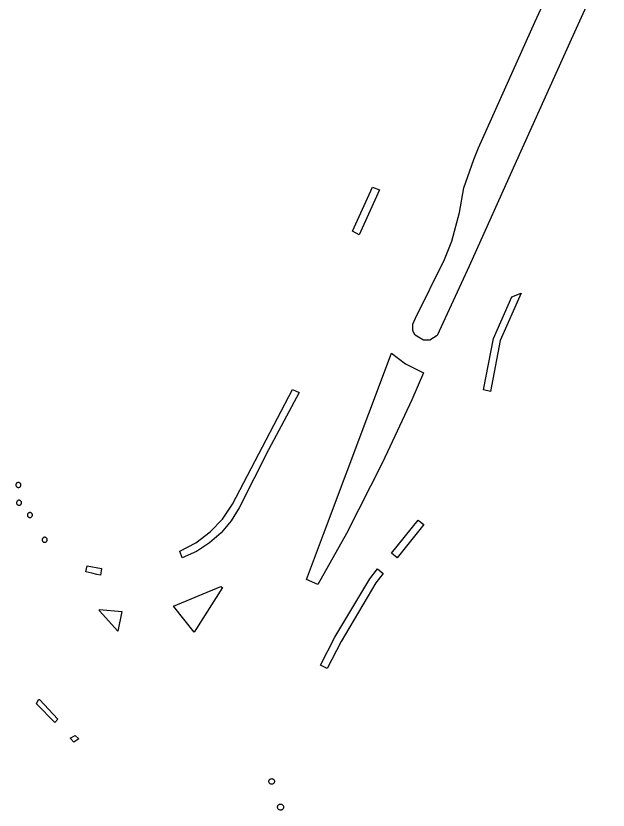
# Model space of a CAD drawing. Header units: millimetres. Extents: x 734061 to 736248, y 4017837 to 4020740.
# Drawn here: x 735392.7 to 735513.9, y 4018586.5 to 4018749.1 of the extents above; entities that cross this region are included whole.
import ezdxf

# ---------------------------------------------------------------- set-up
doc = ezdxf.new("R2010")
doc.units = ezdxf.units.MM
doc.layers.add('bolvar', color=143, linetype='Continuous', true_color=0x3faae0)

msp = doc.modelspace()

# ---------------------------------------------------------------- linework, layer by layer
at = {"layer": 'bolvar'}
for points in [[(735506.47, 4018764.2), (735513.86, 4018760.96), (735506.65, 4018745.01), (735495.04, 4018719.24), (735485.44, 4018697.81), (735478.88, 4018683.61), (735477.38, 4018682.7), (735476.07, 4018682.67), (735474.4, 4018683.71), (735473.87, 4018684.62), (735473.91, 4018685.98), (735474.44, 4018687.19), (735480.36, 4018699.16), (735481.9, 4018702.95), (735483.42, 4018708.83), (735484.35, 4018713.85), (735486.36, 4018719.69), (735487.35, 4018722.02), (735498.88, 4018747.77)], [(735467.07, 4018713.42), (735462.95, 4018704.27), (735461.56, 4018704.96), (735465.63, 4018714.02)], [(735491.76, 4018682.6), (735489.8, 4018672.15), (735488.35, 4018672.48), (735490.38, 4018683.03), (735494.18, 4018691.55), (735496.1, 4018692.28)], [(735454.47, 4018632.63), (735452.16, 4018633.68), (735455.61, 4018642.94), (735469.56, 4018679.99), (735472.42, 4018677.81), (735476.06, 4018675.99), (735473.69, 4018670.44), (735467.72, 4018657.63), (735460.35, 4018643.12)], [(735450.63, 4018671.96), (735444.4, 4018660.21), (735438.38, 4018648.34), (735436.7, 4018645.66), (735434.65, 4018643.24), (735432.26, 4018641.16), (735429.6, 4018639.44), (735426.71, 4018638.14), (735426.23, 4018639.49), (735429.48, 4018641.2), (735432.4, 4018643.41), (735434.93, 4018646.06), (735436.99, 4018649.09), (735449.3, 4018672.61)], [(735393.62, 4018653.31), (735393.57, 4018653.38), (735393.51, 4018653.43), (735393.44, 4018653.48), (735393.36, 4018653.52), (735393.28, 4018653.54), (735393.2, 4018653.55), (735393.12, 4018653.54), (735393.04, 4018653.53), (735392.96, 4018653.5), (735392.89, 4018653.45), (735392.82, 4018653.4), (735392.77, 4018653.34), (735392.73, 4018653.26), (735392.69, 4018653.18), (735392.68, 4018653.09), (735392.67, 4018653), (735392.69, 4018652.92), (735392.71, 4018652.83), (735392.76, 4018652.75), (735392.81, 4018652.69), (735392.88, 4018652.63), (735392.95, 4018652.58), (735393.04, 4018652.55), (735393.12, 4018652.53), (735393.21, 4018652.53), (735393.3, 4018652.54), (735393.38, 4018652.56), (735393.46, 4018652.61), (735393.53, 4018652.66), (735393.59, 4018652.73), (735393.64, 4018652.8), (735393.67, 4018652.88), (735393.69, 4018652.97), (735393.7, 4018653.06), (735393.69, 4018653.15), (735393.66, 4018653.23)], [(735393.62, 4018653.31), (735393.57, 4018653.38), (735393.51, 4018653.43), (735393.44, 4018653.48), (735393.36, 4018653.52), (735393.28, 4018653.54), (735393.2, 4018653.55), (735393.12, 4018653.54), (735393.04, 4018653.53), (735392.96, 4018653.5), (735392.89, 4018653.45), (735392.82, 4018653.4), (735392.77, 4018653.34), (735392.73, 4018653.26), (735392.69, 4018653.18), (735392.68, 4018653.09), (735392.67, 4018653), (735392.69, 4018652.92), (735392.71, 4018652.83), (735392.76, 4018652.75), (735392.81, 4018652.69), (735392.88, 4018652.63), (735392.95, 4018652.58), (735393.04, 4018652.55), (735393.12, 4018652.53), (735393.21, 4018652.53), (735393.3, 4018652.54), (735393.38, 4018652.56), (735393.46, 4018652.61), (735393.53, 4018652.66), (735393.59, 4018652.73), (735393.64, 4018652.8), (735393.67, 4018652.88), (735393.69, 4018652.97), (735393.7, 4018653.06), (735393.69, 4018653.15), (735393.66, 4018653.23)], [(735393.76, 4018649.67), (735393.71, 4018649.74), (735393.65, 4018649.8), (735393.58, 4018649.85), (735393.51, 4018649.88), (735393.43, 4018649.9), (735393.35, 4018649.91), (735393.26, 4018649.91), (735393.18, 4018649.89), (735393.1, 4018649.86), (735393.03, 4018649.82), (735392.97, 4018649.76), (735392.91, 4018649.7), (735392.87, 4018649.63), (735392.84, 4018649.55), (735392.82, 4018649.46), (735392.82, 4018649.37), (735392.83, 4018649.28), (735392.86, 4018649.2), (735392.9, 4018649.12), (735392.96, 4018649.05), (735393.02, 4018648.99), (735393.1, 4018648.94), (735393.18, 4018648.91), (735393.27, 4018648.89), (735393.36, 4018648.89), (735393.44, 4018648.9), (735393.53, 4018648.93), (735393.61, 4018648.97), (735393.68, 4018649.02), (735393.74, 4018649.09), (735393.78, 4018649.17), (735393.82, 4018649.25), (735393.84, 4018649.33), (735393.84, 4018649.42), (735393.83, 4018649.51), (735393.8, 4018649.6)], [(735393.76, 4018649.67), (735393.71, 4018649.74), (735393.65, 4018649.8), (735393.58, 4018649.85), (735393.51, 4018649.88), (735393.43, 4018649.9), (735393.35, 4018649.91), (735393.26, 4018649.91), (735393.18, 4018649.89), (735393.1, 4018649.86), (735393.03, 4018649.82), (735392.97, 4018649.76), (735392.91, 4018649.7), (735392.87, 4018649.63), (735392.84, 4018649.55), (735392.82, 4018649.46), (735392.82, 4018649.37), (735392.83, 4018649.28), (735392.86, 4018649.2), (735392.9, 4018649.12), (735392.96, 4018649.05), (735393.02, 4018648.99), (735393.1, 4018648.94), (735393.18, 4018648.91), (735393.27, 4018648.89), (735393.36, 4018648.89), (735393.44, 4018648.9), (735393.53, 4018648.93), (735393.61, 4018648.97), (735393.68, 4018649.02), (735393.74, 4018649.09), (735393.78, 4018649.17), (735393.82, 4018649.25), (735393.84, 4018649.33), (735393.84, 4018649.42), (735393.83, 4018649.51), (735393.8, 4018649.6)], [(735395.98, 4018647.14), (735395.93, 4018647.21), (735395.87, 4018647.27), (735395.8, 4018647.31), (735395.72, 4018647.35), (735395.64, 4018647.37), (735395.56, 4018647.38), (735395.47, 4018647.38), (735395.39, 4018647.36), (735395.32, 4018647.33), (735395.24, 4018647.28), (735395.18, 4018647.23), (735395.13, 4018647.17), (735395.08, 4018647.09), (735395.05, 4018647.01), (735395.03, 4018646.92), (735395.03, 4018646.84), (735395.04, 4018646.75), (735395.07, 4018646.66), (735395.11, 4018646.59), (735395.17, 4018646.52), (735395.24, 4018646.46), (735395.31, 4018646.41), (735395.39, 4018646.38), (735395.48, 4018646.36), (735395.57, 4018646.36), (735395.66, 4018646.37), (735395.74, 4018646.4), (735395.82, 4018646.44), (735395.89, 4018646.49), (735395.95, 4018646.56), (735396, 4018646.63), (735396.03, 4018646.71), (735396.05, 4018646.8), (735396.05, 4018646.89), (735396.04, 4018646.98), (735396.02, 4018647.06)], [(735395.98, 4018647.14), (735395.93, 4018647.21), (735395.87, 4018647.27), (735395.8, 4018647.31), (735395.72, 4018647.35), (735395.64, 4018647.37), (735395.56, 4018647.38), (735395.47, 4018647.38), (735395.39, 4018647.36), (735395.32, 4018647.33), (735395.24, 4018647.28), (735395.18, 4018647.23), (735395.13, 4018647.17), (735395.08, 4018647.09), (735395.05, 4018647.01), (735395.03, 4018646.92), (735395.03, 4018646.84), (735395.04, 4018646.75), (735395.07, 4018646.66), (735395.11, 4018646.59), (735395.17, 4018646.52), (735395.24, 4018646.46), (735395.31, 4018646.41), (735395.39, 4018646.38), (735395.48, 4018646.36), (735395.57, 4018646.36), (735395.66, 4018646.37), (735395.74, 4018646.4), (735395.82, 4018646.44), (735395.89, 4018646.49), (735395.95, 4018646.56), (735396, 4018646.63), (735396.03, 4018646.71), (735396.05, 4018646.8), (735396.05, 4018646.89), (735396.04, 4018646.98), (735396.02, 4018647.06)], [(735476.12, 4018644.94), (735470.7, 4018638.12), (735469.54, 4018639.08), (735475.01, 4018645.8)], [(735399.01, 4018642.08), (735398.96, 4018642.15), (735398.9, 4018642.21), (735398.83, 4018642.26), (735398.75, 4018642.29), (735398.67, 4018642.32), (735398.59, 4018642.32), (735398.51, 4018642.32), (735398.42, 4018642.3), (735398.35, 4018642.27), (735398.27, 4018642.23), (735398.21, 4018642.17), (735398.16, 4018642.11), (735398.11, 4018642.04), (735398.08, 4018641.96), (735398.06, 4018641.87), (735398.06, 4018641.78), (735398.08, 4018641.69), (735398.1, 4018641.61), (735398.15, 4018641.53), (735398.2, 4018641.46), (735398.27, 4018641.4), (735398.34, 4018641.36), (735398.42, 4018641.32), (735398.51, 4018641.3), (735398.6, 4018641.3), (735398.69, 4018641.31), (735398.77, 4018641.34), (735398.85, 4018641.38), (735398.92, 4018641.44), (735398.98, 4018641.5), (735399.03, 4018641.58), (735399.06, 4018641.66), (735399.08, 4018641.74), (735399.09, 4018641.83), (735399.07, 4018641.92), (735399.05, 4018642.01)], [(735399.01, 4018642.08), (735398.96, 4018642.15), (735398.9, 4018642.21), (735398.83, 4018642.26), (735398.75, 4018642.29), (735398.67, 4018642.32), (735398.59, 4018642.32), (735398.51, 4018642.32), (735398.42, 4018642.3), (735398.35, 4018642.27), (735398.27, 4018642.23), (735398.21, 4018642.17), (735398.16, 4018642.11), (735398.11, 4018642.04), (735398.08, 4018641.96), (735398.06, 4018641.87), (735398.06, 4018641.78), (735398.08, 4018641.69), (735398.1, 4018641.61), (735398.15, 4018641.53), (735398.2, 4018641.46), (735398.27, 4018641.4), (735398.34, 4018641.36), (735398.42, 4018641.32), (735398.51, 4018641.3), (735398.6, 4018641.3), (735398.69, 4018641.31), (735398.77, 4018641.34), (735398.85, 4018641.38), (735398.92, 4018641.44), (735398.98, 4018641.5), (735399.03, 4018641.58), (735399.06, 4018641.66), (735399.08, 4018641.74), (735399.09, 4018641.83), (735399.07, 4018641.92), (735399.05, 4018642.01)], [(735407.24, 4018636.51), (735410.18, 4018635.94), (735410.01, 4018634.59), (735409.27, 4018634.73), (735408.19, 4018634.97), (735406.97, 4018635.26)], [(735467.83, 4018634.89), (735466.33, 4018632.98), (735459.22, 4018620.99), (735456.39, 4018615.46), (735455.04, 4018616.13), (735457.91, 4018621.87), (735465.13, 4018633.82), (735466.65, 4018635.9)], [(735434.96, 4018632.08), (735429.16, 4018622.9), (735424.91, 4018628.2), (735434.63, 4018632.22)], [(735413.56, 4018623.08), (735409.76, 4018627.25), (735409.76, 4018627.57), (735414.37, 4018627.14), (735413.56, 4018623.08)], [(735413.56, 4018623.08), (735409.76, 4018627.25), (735409.76, 4018627.57), (735414.37, 4018627.14), (735413.56, 4018623.08)], [(735397.52, 4018609.15), (735397.52, 4018609.15), (735401.26, 4018605.1), (735400.64, 4018604.43), (735396.88, 4018608.24), (735397.31, 4018609.15)], [(735397.52, 4018609.15), (735397.52, 4018609.15), (735401.26, 4018605.1), (735400.64, 4018604.43), (735396.88, 4018608.24), (735397.31, 4018609.15)], [(735403.8, 4018601.21), (735404.81, 4018601.73), (735405.52, 4018601.08), (735404.51, 4018600.38), (735403.8, 4018601.21)], [(735403.8, 4018601.21), (735404.81, 4018601.73), (735405.52, 4018601.08), (735404.51, 4018600.38), (735403.8, 4018601.21)], [(735445.02, 4018592.92), (735445.12, 4018592.91), (735445.21, 4018592.88), (735445.31, 4018592.84), (735445.39, 4018592.78), (735445.46, 4018592.71), (735445.52, 4018592.63), (735445.56, 4018592.54), (735445.58, 4018592.44), (735445.59, 4018592.34), (735445.58, 4018592.24), (735445.56, 4018592.15), (735445.52, 4018592.05), (735445.46, 4018591.97), (735445.39, 4018591.9), (735445.31, 4018591.84), (735445.21, 4018591.8), (735445.12, 4018591.78), (735445.02, 4018591.77), (735444.92, 4018591.78), (735444.82, 4018591.8), (735444.73, 4018591.84), (735444.65, 4018591.9), (735444.58, 4018591.97), (735444.52, 4018592.05), (735444.48, 4018592.15), (735444.45, 4018592.24), (735444.44, 4018592.34), (735444.45, 4018592.44), (735444.48, 4018592.54), (735444.52, 4018592.63), (735444.58, 4018592.71), (735444.65, 4018592.78), (735444.73, 4018592.84), (735444.82, 4018592.88), (735444.92, 4018592.91)], [(735446.84, 4018587.71), (735446.95, 4018587.7), (735447.05, 4018587.67), (735447.15, 4018587.63), (735447.24, 4018587.57), (735447.31, 4018587.49), (735447.37, 4018587.4), (735447.42, 4018587.3), (735447.45, 4018587.2), (735447.46, 4018587.09), (735447.45, 4018586.99), (735447.42, 4018586.88), (735447.37, 4018586.78), (735447.31, 4018586.7), (735447.24, 4018586.62), (735447.15, 4018586.56), (735447.05, 4018586.51), (735446.95, 4018586.48), (735446.84, 4018586.47), (735446.73, 4018586.48), (735446.63, 4018586.51), (735446.53, 4018586.56), (735446.44, 4018586.62), (735446.36, 4018586.7), (735446.3, 4018586.78), (735446.26, 4018586.88), (735446.23, 4018586.99), (735446.22, 4018587.09), (735446.23, 4018587.2), (735446.26, 4018587.3), (735446.3, 4018587.4), (735446.36, 4018587.49), (735446.44, 4018587.57), (735446.53, 4018587.63), (735446.63, 4018587.67), (735446.73, 4018587.7)]]:
    msp.add_lwpolyline(points, close=True, dxfattribs=at)

doc.saveas('drawing.dxf')
